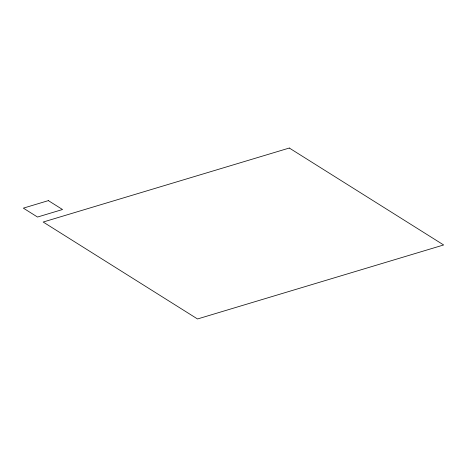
<?xml version="1.0" encoding="UTF-8"?>
<svg xmlns="http://www.w3.org/2000/svg" width="467" height="467" viewBox="0 0 467 467"><rect width="100%" height="100%" fill="white"/><g stroke="black" fill="none" stroke-linecap="round" stroke-linejoin="round"><path stroke-width="0.7" d="M48.364 200.623L23.35 208.142L37.518 217.038L62.531 209.52L48.364 200.623M289.307 148.033L43.18 222.035L197.523 318.967L443.65 244.965L289.307 148.033"/></g></svg>
